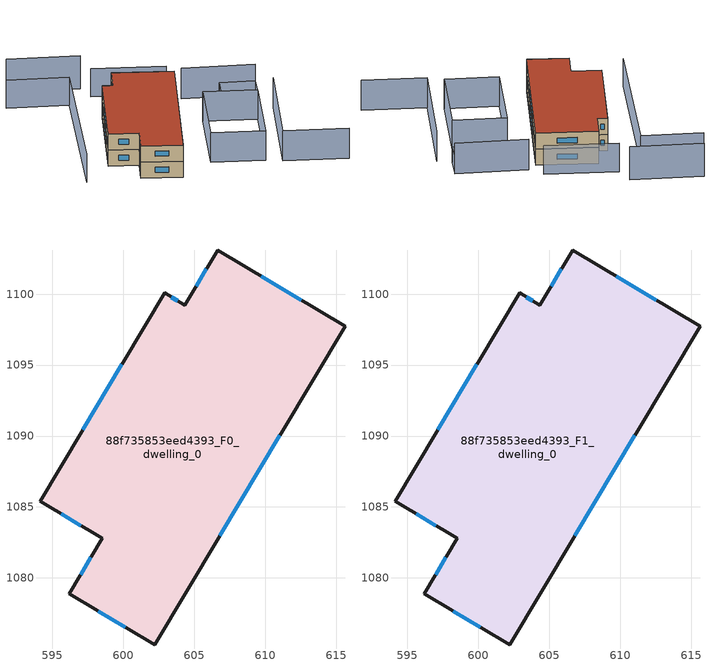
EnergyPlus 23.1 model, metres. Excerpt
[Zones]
88f735853eed4393_F0_dwelling_0
 floor ground (EU_floor_Construction): 615.63,1097.73 602.21,1075.29 596.19,1078.89 598.52,1082.78 594.14,1085.4 602.91,1100.08 604.34,1099.23 606.65,1103.09 z0
 wall outside (EU_wall_Construction): 596.19,1078.89 602.21,1075.29 615.63,1097.73 606.65,1103.09 604.34,1099.23 602.91,1100.08 594.14,1085.4 598.52,1082.78 596.19,1078.89 z0:3
 window (EU_Window_Construction): 598.25,1077.65 600.15,1076.52 / 597.72,1081.45 596.99,1080.22 / 595.64,1084.51 597.02,1083.68 / 599.91,1095.06 597.14,1090.43 / 603.85,1099.52 603.4,1099.79 / 605.86,1101.77 605.13,1100.55 / 612.55,1099.56 609.72,1101.26 / 606.81,1082.97 611.04,1090.04 z1.03:1.97
88f735853eed4393_F1_dwelling_0
 floor to 88f735853eed4393_F0_dwelling_0 (EU_floor_Construction): 615.63,1097.73 602.21,1075.29 596.19,1078.89 598.52,1082.78 594.14,1085.4 602.91,1100.08 604.34,1099.23 606.65,1103.09 z3
 wall outside (EU_wall_Construction): 596.19,1078.89 602.21,1075.29 615.63,1097.73 606.65,1103.09 604.34,1099.23 602.91,1100.08 594.14,1085.4 598.52,1082.78 596.19,1078.89 z3:6
 window (EU_Window_Construction): 598.25,1077.65 600.15,1076.52 / 597.72,1081.45 596.99,1080.22 / 595.64,1084.51 597.02,1083.68 / 599.91,1095.06 597.14,1090.43 / 603.85,1099.52 603.4,1099.79 / 605.86,1101.77 605.13,1100.55 / 612.55,1099.56 609.72,1101.26 / 606.81,1082.97 611.04,1090.04 z4.03:4.97
 roof outside (EU_roof_Construction): 602.21,1075.29 615.63,1097.73 606.65,1103.09 604.34,1099.23 602.91,1100.08 594.14,1085.4 598.52,1082.78 596.19,1078.89 z6
shading: 591.69,1111.87 600.91,1106.96 / 600.91,1106.96 588,1082.73 z0:5.2; 628.69,1065.48 619.14,1070.84 / 619.14,1070.84 628.39,1087.33 z0:5.6; 608.92,1077.09 615.97,1089.83 / 615.97,1089.83 623.98,1085.4 / 623.98,1085.4 616.93,1072.66 / 616.93,1072.66 608.92,1077.09 z0:5.5; 626.44,1089.14 621.17,1092.01 / 621.17,1092.01 622.96,1095.3 / 622.96,1095.3 628.23,1092.43 / 628.23,1092.43 626.44,1089.14 z0:2.8; 628.38,1092.76 617.51,1098.47 z0:5.7; 616.27,1101.09 605.5,1107.39 z0:5.3; 605.62,1110.69 594.82,1116.58 z0:6.2
[Building]
EU S2 Campaign: North Axis=0; Terrain=City; Solar Distribution=FullExterior
[Site:Location]
Cape.Town.Intl.AP: Latitude=-33.965; Longitude=18.602; Time Zone=2; Elevation=46
[SizingPeriod:WeatherFileDays]
AnnualSizingPeriod: Begin Month=1; Begin Day of Month=1; End Month=12; End Day of Month=31; Day of Week for Start Day=Monday; Use Weather File Daylight Saving Period=No; Use Weather File Rain and Snow Indicators=No
[MATERIAL]
EU_InternalMass_Material: Roughness=MediumRough; Thickness=0.1; Conductivity=1; Density=1800; Specific Heat=900; Thermal Absorptance=0.9; Solar Absorptance=0.7; Visible Absorptance=0.7
[MATERIAL:NOMASS] Roughness=MediumRough; Thermal Absorptance=0.9; Solar Absorptance=0.7; Visible Absorptance=0.7
Name | Thermal Resistance
EU_wall_NoMass | 0.493876
EU_roof_NoMass | 0.449382
EU_floor_NoMass | 1.25
[WINDOWMATERIAL:SIMPLEGLAZINGSYSTEM]
EU_Window_SimpleGlazing: UFactor=4.4; Solar Heat Gain Coefficient=0.85; Visible Transmittance=0.85
[CONSTRUCTION]
EU_wall_Construction: EU_wall_NoMass
EU_roof_Construction: EU_roof_NoMass
EU_floor_Construction: EU_floor_NoMass
EU_Window_Construction: EU_Window_SimpleGlazing
EU_InternalMass_Construction: EU_InternalMass_Material
[ZONE] Type=1; Multiplier=1; Ceiling Height=autocalculate; Floor Area=autocalculate; Part of Total Floor Area=Yes
Name | Volume
88f735853eed4393_F0_dwelling_0 | 858.843
88f735853eed4393_F1_dwelling_0 | 858.842
[INTERNALMASS] Construction=EU_InternalMass_Construction; Surface Area=286.281
Name | Zone or ZoneList
88f735853eed4393_F0_dwelling_0_EU_InternalMass | 88f735853eed4393_F0_dwelling_0
88f735853eed4393_F1_dwelling_0_EU_InternalMass | 88f735853eed4393_F1_dwelling_0
[OTHEREQUIPMENT] Fuel Type=Electricity; Design Level Calculation Method=Watts/Area; Power per Zone Floor Area=1; Fraction Latent=0; Fraction Radiant=0; Fraction Lost=0; Carbon Dioxide Generation Rate=0; EndUse Subcategory=EU_Step8_InternalGains
Name | Zone or ZoneList or Space or SpaceList | Schedule
EU_Step8_InternalGain_88f735853eed4393_F0_dwelling_0_f000 | 88f735853eed4393_F0_dwelling_0 | EU_Step8_GainSchedule_88f735853eed4393_F0_dwelling_0_f000
EU_Step8_InternalGain_88f735853eed4393_F1_dwelling_0_f000 | 88f735853eed4393_F1_dwelling_0 | EU_Step8_GainSchedule_88f735853eed4393_F1_dwelling_0_f000
[ZONEVENTILATION:DESIGNFLOWRATE] Schedule=EU_AlwaysOn; Design Flow Rate Calculation Method=AirChanges/Hour; Air Changes per Hour=0.64; Ventilation Type=Natural; Fan Pressure Rise=0; Fan Total Efficiency=1; Constant Term Coefficient=1; Temperature Term Coefficient=0; Velocity Term Coefficient=0; Velocity Squared Term Coefficient=0; Minimum Indoor Temperature=-100; Maximum Indoor Temperature=100; Delta Temperature=-100; Minimum Outdoor Temperature=-100; Maximum Outdoor Temperature=100; Maximum Wind Speed=40
Name | Zone or ZoneList or Space or SpaceList
EU_ConstantAir_88f735853eed4393_F0_dwelling_0 | 88f735853eed4393_F0_dwelling_0
EU_ConstantAir_88f735853eed4393_F1_dwelling_0 | 88f735853eed4393_F1_dwelling_0
[HVACTEMPLATE:THERMOSTAT] Constant Heating Setpoint=20; Constant Cooling Setpoint=50
EU_HeatOnly_88f735853eed4393_F0_dwelling_0; EU_HeatOnly_88f735853eed4393_F1_dwelling_0
[HVACTEMPLATE:ZONE:IDEALLOADSAIRSYSTEM] System Availability Schedule=EU_AlwaysOn; Maximum Heating Supply Air Temperature=50; Minimum Cooling Supply Air Temperature=13; Maximum Heating Supply Air Humidity Ratio=0.0156; Minimum Cooling Supply Air Humidity Ratio=0.0077; Heating Limit=NoLimit; Cooling Limit=NoLimit; Heating Availability Schedule=EU_AlwaysOn; Cooling Availability Schedule=EU_CoolingOff; Dehumidification Control Type=ConstantSensibleHeatRatio; Cooling Sensible Heat Ratio=0.7; Dehumidification Setpoint=60; Humidification Control Type=None; Humidification Setpoint=30; Outdoor Air Method=None; Outdoor Air Flow Rate per Person=0.00944; Outdoor Air Flow Rate per Zone Floor Area=0; Outdoor Air Flow Rate per Zone=0; Demand Controlled Ventilation Type=None; Outdoor Air Economizer Type=NoEconomizer; Heat Recovery Type=None; Sensible Heat Recovery Effectiveness=0.7; Latent Heat Recovery Effectiveness=0.65
Name | Template Thermostat
88f735853eed4393_F0_dwelling_0 | EU_HeatOnly_88f735853eed4393_F0_dwelling_0
88f735853eed4393_F1_dwelling_0 | EU_HeatOnly_88f735853eed4393_F1_dwelling_0
[SIZING:ZONE] Zone Cooling Design Supply Air Temperature Input Method=SupplyAirTemperature; Zone Cooling Design Supply Air Temperature=13; Zone Heating Design Supply Air Temperature Input Method=SupplyAirTemperature; Zone Heating Design Supply Air Temperature=50; Zone Cooling Design Supply Air Humidity Ratio=0.008; Zone Heating Design Supply Air Humidity Ratio=0.008; Cooling Design Air Flow Method=DesignDay; Cooling Design Air Flow Rate=0; Cooling Minimum Air Flow per Zone Floor Area=0.000762; Cooling Minimum Air Flow=0; Cooling Minimum Air Flow Fraction=0.2; Heating Design Air Flow Method=DesignDay; Heating Design Air Flow Rate=0; Heating Maximum Air Flow per Zone Floor Area=0.002032; Heating Maximum Air Flow=0.141576; Heating Maximum Air Flow Fraction=0.3; Account for Dedicated Outdoor Air System=No; Dedicated Outdoor Air System Control Strategy=NeutralSupplyAir; Dedicated Outdoor Air Low Setpoint Temperature for Design=autosize; Dedicated Outdoor Air High Setpoint Temperature for Design=autosize; Zone Load Sizing Method=Sensible Load Only No Latent Load; Zone Latent Cooling Design Supply Air Humidity Ratio Input Method=HumidityRatioDifference; Zone Cooling Design Supply Air Humidity Ratio Difference=0.005; Zone Latent Heating Design Supply Air Humidity Ratio Input Method=HumidityRatioDifference; Zone Humidification Design Supply Air Humidity Ratio Difference=0.005
88f735853eed4393_F0_dwelling_0; 88f735853eed4393_F1_dwelling_0
[SCHEDULE:CONSTANT]
Name | Hourly Value
EU_AlwaysOn | 1
EU_CoolingOff | 0
[SCHEDULE:FILE] Column Number=1; Rows to Skip at Top=0; Number of Hours of Data=8760; Column Separator=Comma; Interpolate to Timestep=No; Minutes per Item=60; Adjust Schedule for Daylight Savings=Yes
Name | File
EU_Step8_GainSchedule_88f735853eed4393_F0_dwelling_0_f000 | ../../schedules/88f735853eed4393/88f735853eed4393_F0_dwelling_0_f000_gain.csv
EU_Step8_GainSchedule_88f735853eed4393_F1_dwelling_0_f000 | ../../schedules/88f735853eed4393/88f735853eed4393_F1_dwelling_0_f000_gain.csv
